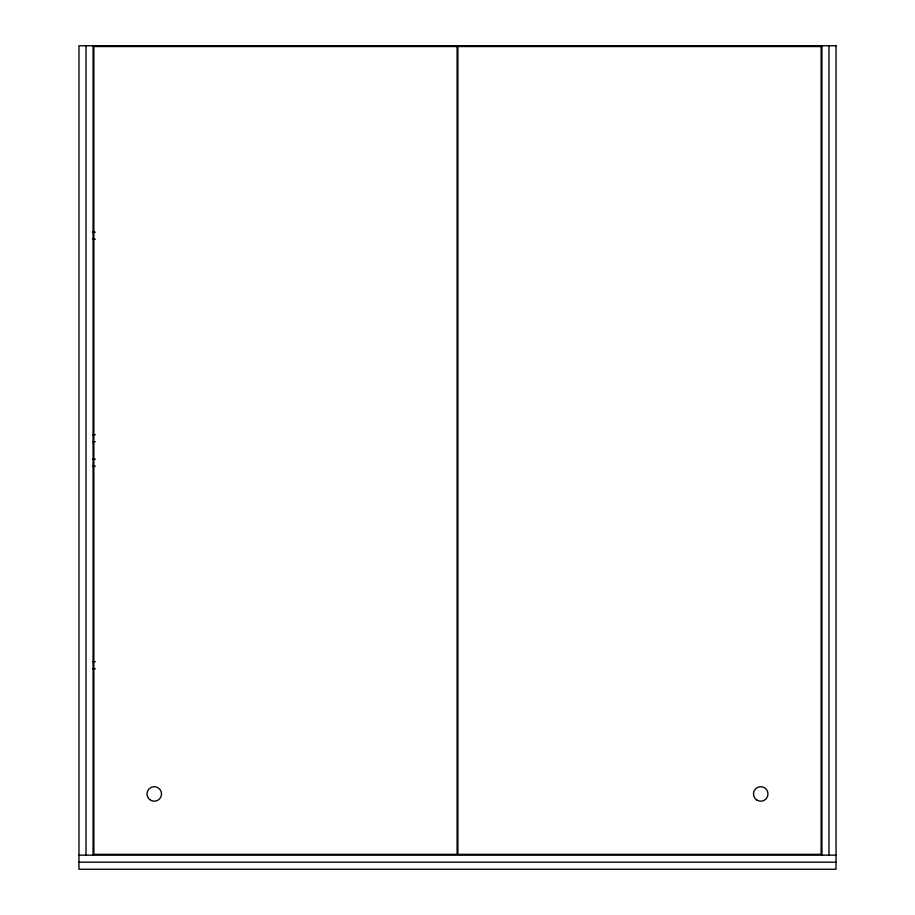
<?xml version="1.0" encoding="UTF-8"?>
<svg xmlns="http://www.w3.org/2000/svg" width="915" height="915" viewBox="0 0 915 915"><rect width="100%" height="100%" fill="white"/><g stroke="black" fill="none" stroke-linecap="round" stroke-linejoin="round"><path stroke-width="1.37" d="M92.507 232.193L95.343 232.193M92.507 239.238L95.343 239.238M92.507 434.648L95.343 434.648M92.507 441.693L95.343 441.693M92.507 459.216L95.343 459.216M92.507 466.261L95.343 466.261M92.507 661.659L95.343 661.659M92.507 668.716L95.343 668.716M78.976 855.159L836.024 855.159M78.976 862.205L836.024 862.205M828.979 45.75L828.979 855.159M821.933 45.75L821.933 855.159M93.067 45.75L93.067 855.159M86.021 45.75L86.021 855.159M836.024 45.75L78.976 45.75L78.976 869.25L836.024 869.25L836.024 45.75M457.1 46.551L93.868 46.551L93.868 854.347L457.1 854.347L457.1 46.551M821.132 46.551L457.9 46.551L457.9 854.347L821.132 854.347L821.132 46.551M757.094 800.236A7.251 7.251 0 0 0 767.982 793.946A7.251 7.251 0 0 0 757.094 787.666A7.251 7.251 0 0 0 757.094 800.236M150.643 800.236A7.251 7.251 0 0 0 161.532 793.946A7.251 7.251 0 0 0 150.643 787.666A7.251 7.251 0 0 0 150.643 800.236"/></g></svg>
